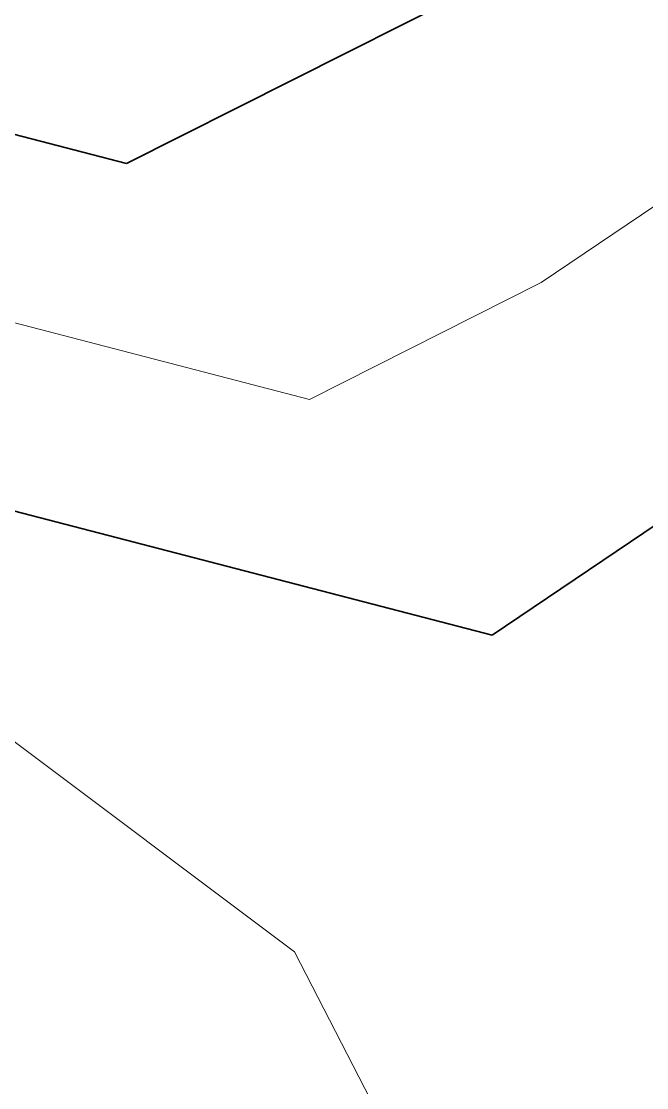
# Model space of a CAD drawing. Header units: millimetres. Extents: x -861324 to 439029, y -308065 to 694685.
# Drawn here: x -137459 to -131041, y 54599 to 65552 of the extents above; entities that cross this region are included whole.
import ezdxf

# ---------------------------------------------------------------- set-up
doc = ezdxf.new("R2010")
doc.units = ezdxf.units.MM
doc.layers.add('C-TOPO-MAJR', color=7, linetype='Continuous', lineweight=35)
doc.layers.add('C-TOPO-MINR', color=7, linetype='Continuous', lineweight=9)

msp = doc.modelspace()

# ---------------------------------------------------------------- linework, layer by layer
at = {"layer": 'C-TOPO-MAJR'}
for p, q in [((-131618, 66491), (-136379, 64092)), ((-123012, 65740), (-132628, 59247)), ((-136379, 64092), (-141472, 65416)), ((-132628, 59247), (-141579, 61573))]:
    msp.add_line(p, q, dxfattribs=at)
at = {"layer": 'C-TOPO-MINR'}
for p, q in [((-124911, 67739), (-132123, 62869)), ((-134503, 61669), (-142143, 63655)), ((-132123, 62869), (-134503, 61669)), ((-134656, 55993), (-138416, 58816)), ((-132869, 52528), (-134656, 55993))]:
    msp.add_line(p, q, dxfattribs=at)

doc.saveas('drawing.dxf')
